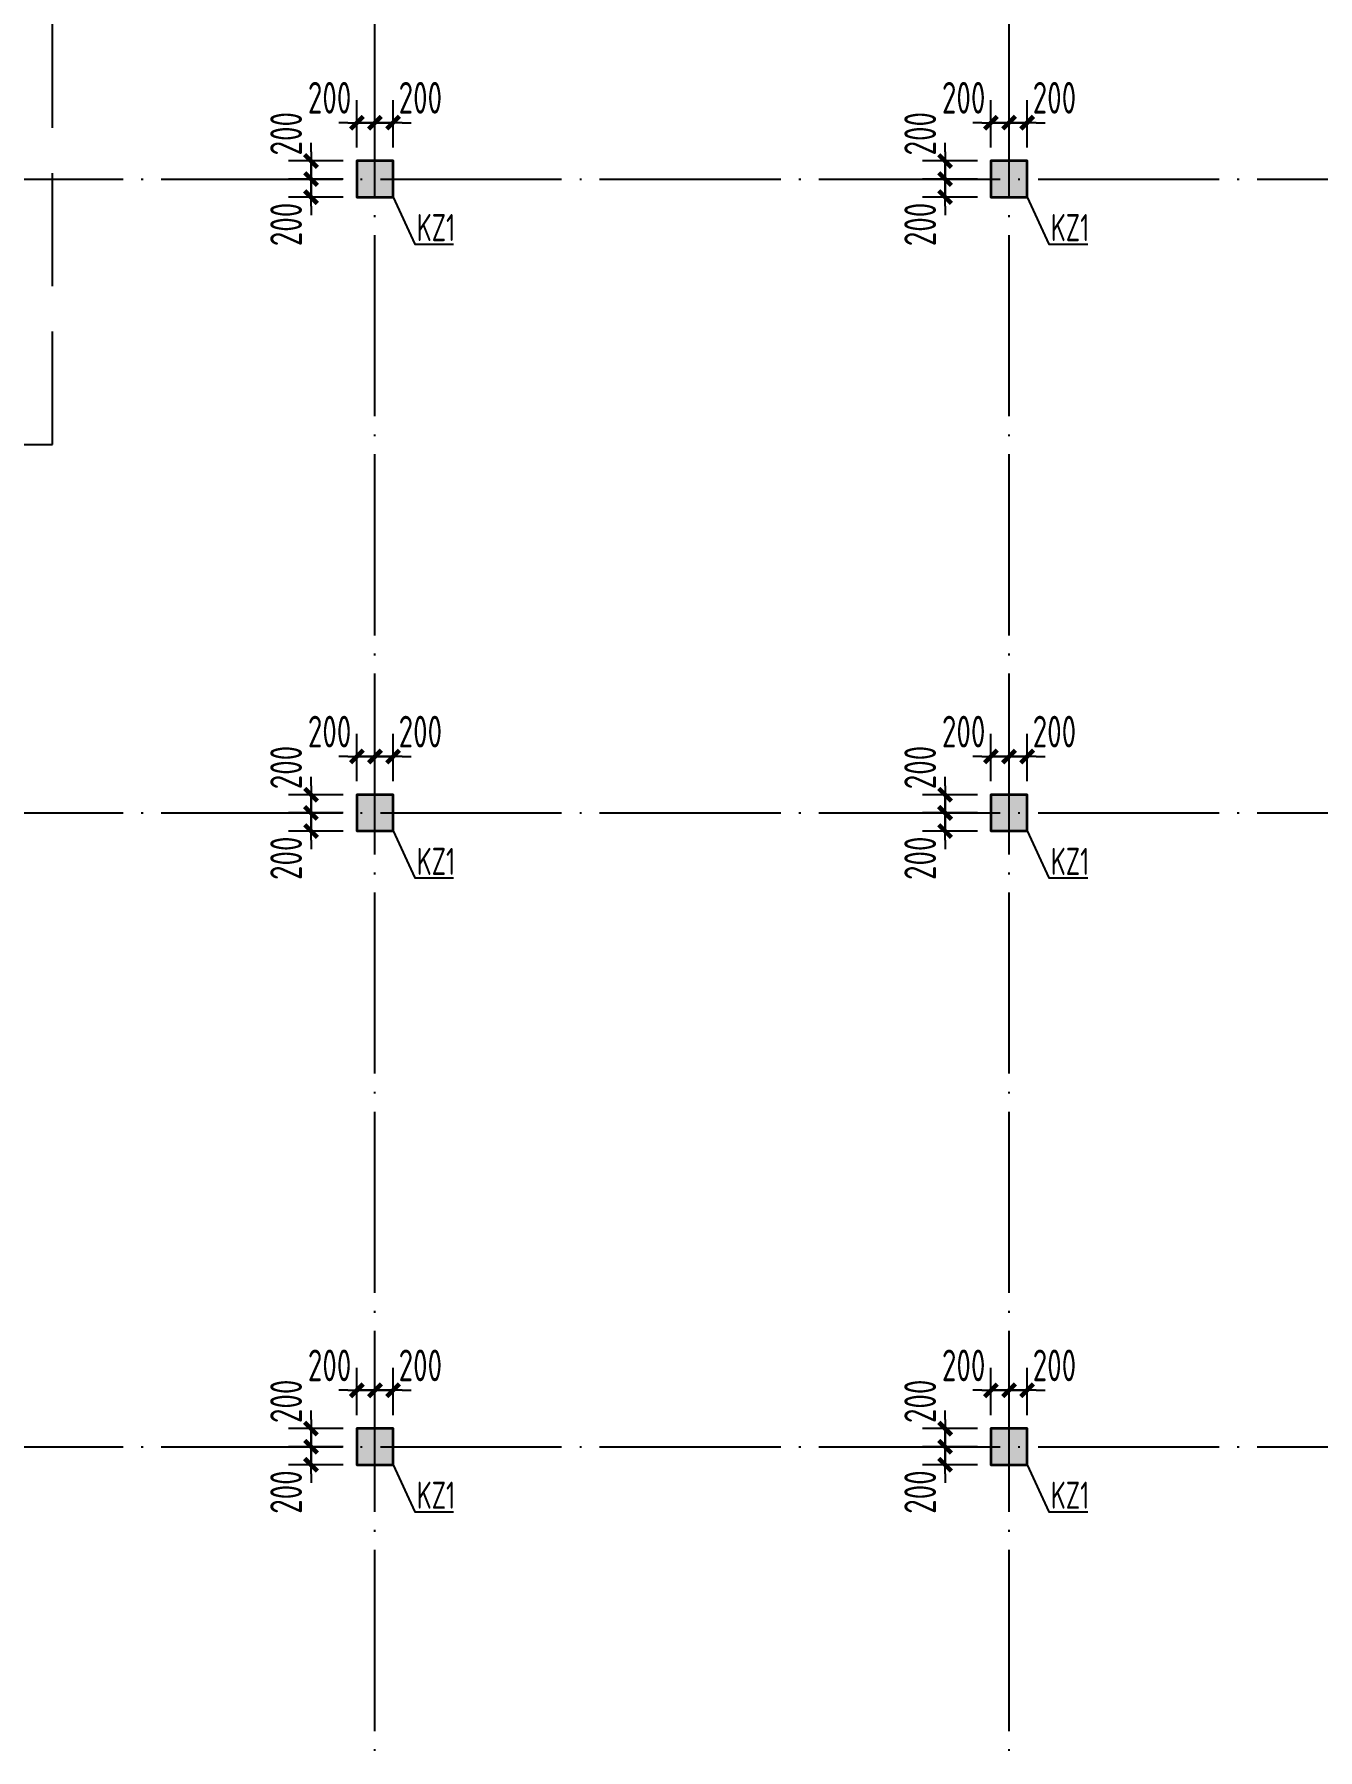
# Model space of a CAD drawing. Extents: x 8243024 to 8945023, y 669070 to 951310.
# Drawn here: x 8475501 to 8489669, y 769180 to 788125 of the extents above; entities that cross this region are included whole.
import ezdxf

# ---------------------------------------------------------------- set-up
doc = ezdxf.new("R2010")
doc.units = 0
doc.header["$LTSCALE"] = 1000
doc.linetypes.add('DASH', pattern=[0.35, 0.25, -0.1])
doc.linetypes.add('DOTE', pattern=[2.42, 2, -0.2, 0.02, -0.2])
doc.layers.get('0').update_dxf_attribs({"linetype": 'CONTINUOUS'})
doc.layers.get('Defpoints').update_dxf_attribs({"linetype": 'CONTINUOUS'})
for name, color, linetype in [('DIM', 3, 'CONTINUOUS'), ('DOTE', 1, 'DOTE'), ('PUB_TEXT', 7, 'CONTINUOUS'), ('柱涂实', 54, 'CONTINUOUS')]:
    doc.layers.add(name, color=color, linetype=linetype)
doc.layers.add('柱', color=2, linetype='CONTINUOUS', lineweight=35)
doc.styles.add('HZTXT', font='tssdeng.shx', dxfattribs={"width": 0.75, "bigfont": 'HZTXT.shx'})
doc.styles.add('TSSD_Dimension', font='Tssdeng.shx', dxfattribs={"width": 0.7, "bigfont": 'tssdchn.shx'})
doc.dimstyles.new('TSSD_100_100$0', dxfattribs={"dimtxt": 350, "dimasz": 100, "dimexe": 250, "dimexo": 150, "dimgap": 100, "dimtad": 1, "dimdec": 0, "dimzin": 0, "dimdsep": 46, "dimtxsty": 'TSSD_Dimension', "dimblk": '_TSDBK', "dimblk1": '_TSDBK', "dimblk2": '_TSDBK', "dimsah": 1, "dimcen": 0, "dimclrt": 7, "dimadec": 0, "dimazin": 0, "dimtfac": 1, "dimtdec": 0, "dimtix": 1, "dimtmove": 2, "dimatfit": 3, "dimldrblk": '_TSDBK', "dimfxl": 0, "dimtolj": 1, "dimtzin": 0, "dimarcsym": 0})

# ---------------------------------------------------------------- blocks, each defined once
blk = doc.blocks.new('_TSDBK')
blk.add_line((-1, 0), (1.5, 0))
at = {"const_width": 0.5}
blk.add_lwpolyline([(-0.7, -0.7), (0.7, 0.7)], dxfattribs=at)
blk = doc.blocks.new('*D2346')
at = {"layer": 'Defpoints', "color": 0}
for p in [(8479062, 779726), (8478556, 779526), (8479062, 779526)]:
    blk.add_point(p, dxfattribs=at)
at = {"layer": 'DIM', "color": 0, "lineweight": -2}
for p, q in [((8478556, 779826), (8478556, 779926)), ((8478912, 779726), (8478306, 779726)), ((8478556, 779726), (8478556, 779526)), ((8478912, 779526), (8478306, 779526)), ((8478556, 779426), (8478556, 779326))]:
    blk.add_line(p, q, dxfattribs=at)
at = {"layer": 'DIM', "color": 0, "lineweight": -2, "xscale": 100, "yscale": 100, "zscale": 100}
for p, rotation in [((8478556, 779726), 270), ((8478556, 779526), 90)]:
    blk.add_blockref('_TSDBK', p, dxfattribs=dict(at, rotation=rotation))
at = {"layer": 'DIM', "color": 7, "insert": (8478281, 780027), "char_height": 350, "attachment_point": 5, "rotation": 90, "style": 'TSSD_Dimension'}
blk.add_mtext('\\A1;200', dxfattribs=at)
blk = doc.blocks.new('*D2347')
at = {"layer": 'Defpoints', "color": 0}
for p in [(8479062, 779526), (8478556, 779326), (8479062, 779326)]:
    blk.add_point(p, dxfattribs=at)
at = {"layer": 'DIM', "color": 0, "lineweight": -2}
for p, q in [((8478556, 779626), (8478556, 779726)), ((8478912, 779526), (8478306, 779526)), ((8478556, 779526), (8478556, 779326)), ((8478912, 779326), (8478306, 779326)), ((8478556, 779226), (8478556, 779126))]:
    blk.add_line(p, q, dxfattribs=at)
at = {"layer": 'DIM', "color": 0, "lineweight": -2, "xscale": 100, "yscale": 100, "zscale": 100}
for p, rotation in [((8478556, 779526), 270), ((8478556, 779326), 90)]:
    blk.add_blockref('_TSDBK', p, dxfattribs=dict(at, rotation=rotation))
at = {"layer": 'DIM', "color": 7, "insert": (8478281, 779025), "char_height": 350, "attachment_point": 5, "rotation": 90, "style": 'TSSD_Dimension'}
blk.add_mtext('\\A1;200', dxfattribs=at)
blk = doc.blocks.new('*D2348')
at = {"layer": 'Defpoints', "color": 0}
for p in [(8479462, 780149), (8479262, 779726), (8479462, 779726)]:
    blk.add_point(p, dxfattribs=at)
at = {"layer": 'DIM', "color": 0, "lineweight": -2}
for p, q in [((8479262, 779876), (8479262, 780399)), ((8479462, 779876), (8479462, 780399)), ((8479162, 780149), (8479062, 780149)), ((8479262, 780149), (8479462, 780149)), ((8479562, 780149), (8479662, 780149))]:
    blk.add_line(p, q, dxfattribs=at)
at = {"layer": 'DIM', "color": 0, "lineweight": -2, "xscale": 100, "yscale": 100, "zscale": 100}
blk.add_blockref('_TSDBK', (8479262, 780149), dxfattribs=at)
at = {"layer": 'DIM', "color": 0, "lineweight": -2, "xscale": 100, "yscale": 100, "zscale": 100, "rotation": 180}
blk.add_blockref('_TSDBK', (8479462, 780149), dxfattribs=at)
at = {"layer": 'DIM', "color": 7, "insert": (8479763, 780424), "char_height": 350, "attachment_point": 5, "style": 'TSSD_Dimension'}
blk.add_mtext('\\A1;200', dxfattribs=at)
blk = doc.blocks.new('*D2349')
at = {"layer": 'Defpoints', "color": 0}
for p in [(8479262, 780149), (8479062, 779726), (8479262, 779726)]:
    blk.add_point(p, dxfattribs=at)
at = {"layer": 'DIM', "color": 0, "lineweight": -2}
for p, q in [((8479062, 779876), (8479062, 780399)), ((8479262, 779876), (8479262, 780399)), ((8478962, 780149), (8478862, 780149)), ((8479062, 780149), (8479262, 780149)), ((8479362, 780149), (8479462, 780149))]:
    blk.add_line(p, q, dxfattribs=at)
at = {"layer": 'DIM', "color": 0, "lineweight": -2, "xscale": 100, "yscale": 100, "zscale": 100}
blk.add_blockref('_TSDBK', (8479062, 780149), dxfattribs=at)
at = {"layer": 'DIM', "color": 0, "lineweight": -2, "xscale": 100, "yscale": 100, "zscale": 100, "rotation": 180}
blk.add_blockref('_TSDBK', (8479262, 780149), dxfattribs=at)
at = {"layer": 'DIM', "color": 7, "insert": (8478761, 780424), "char_height": 350, "attachment_point": 5, "style": 'TSSD_Dimension'}
blk.add_mtext('\\A1;200', dxfattribs=at)
blk = doc.blocks.new('*D2350')
at = {"layer": 'Defpoints', "color": 0}
for p in [(8479062, 772726), (8478556, 772526), (8479062, 772526)]:
    blk.add_point(p, dxfattribs=at)
at = {"layer": 'DIM', "color": 0, "lineweight": -2}
for p, q in [((8478556, 772826), (8478556, 772926)), ((8478912, 772726), (8478306, 772726)), ((8478556, 772726), (8478556, 772526)), ((8478912, 772526), (8478306, 772526)), ((8478556, 772426), (8478556, 772326))]:
    blk.add_line(p, q, dxfattribs=at)
at = {"layer": 'DIM', "color": 0, "lineweight": -2, "xscale": 100, "yscale": 100, "zscale": 100}
for p, rotation in [((8478556, 772726), 270), ((8478556, 772526), 90)]:
    blk.add_blockref('_TSDBK', p, dxfattribs=dict(at, rotation=rotation))
at = {"layer": 'DIM', "color": 7, "insert": (8478281, 773027), "char_height": 350, "attachment_point": 5, "rotation": 90, "style": 'TSSD_Dimension'}
blk.add_mtext('\\A1;200', dxfattribs=at)
blk = doc.blocks.new('*D2351')
at = {"layer": 'Defpoints', "color": 0}
for p in [(8479062, 772526), (8478556, 772326), (8479062, 772326)]:
    blk.add_point(p, dxfattribs=at)
at = {"layer": 'DIM', "color": 0, "lineweight": -2}
for p, q in [((8478556, 772626), (8478556, 772726)), ((8478912, 772526), (8478306, 772526)), ((8478556, 772526), (8478556, 772326)), ((8478912, 772326), (8478306, 772326)), ((8478556, 772226), (8478556, 772126))]:
    blk.add_line(p, q, dxfattribs=at)
at = {"layer": 'DIM', "color": 0, "lineweight": -2, "xscale": 100, "yscale": 100, "zscale": 100}
for p, rotation in [((8478556, 772526), 270), ((8478556, 772326), 90)]:
    blk.add_blockref('_TSDBK', p, dxfattribs=dict(at, rotation=rotation))
at = {"layer": 'DIM', "color": 7, "insert": (8478281, 772025), "char_height": 350, "attachment_point": 5, "rotation": 90, "style": 'TSSD_Dimension'}
blk.add_mtext('\\A1;200', dxfattribs=at)
blk = doc.blocks.new('*D2352')
at = {"layer": 'Defpoints', "color": 0}
for p in [(8479462, 773149), (8479262, 772726), (8479462, 772726)]:
    blk.add_point(p, dxfattribs=at)
at = {"layer": 'DIM', "color": 0, "lineweight": -2}
for p, q in [((8479262, 772876), (8479262, 773399)), ((8479462, 772876), (8479462, 773399)), ((8479162, 773149), (8479062, 773149)), ((8479262, 773149), (8479462, 773149)), ((8479562, 773149), (8479662, 773149))]:
    blk.add_line(p, q, dxfattribs=at)
at = {"layer": 'DIM', "color": 0, "lineweight": -2, "xscale": 100, "yscale": 100, "zscale": 100}
blk.add_blockref('_TSDBK', (8479262, 773149), dxfattribs=at)
at = {"layer": 'DIM', "color": 0, "lineweight": -2, "xscale": 100, "yscale": 100, "zscale": 100, "rotation": 180}
blk.add_blockref('_TSDBK', (8479462, 773149), dxfattribs=at)
at = {"layer": 'DIM', "color": 7, "insert": (8479763, 773424), "char_height": 350, "attachment_point": 5, "style": 'TSSD_Dimension'}
blk.add_mtext('\\A1;200', dxfattribs=at)
blk = doc.blocks.new('*D2353')
at = {"layer": 'Defpoints', "color": 0}
for p in [(8479262, 773149), (8479062, 772726), (8479262, 772726)]:
    blk.add_point(p, dxfattribs=at)
at = {"layer": 'DIM', "color": 0, "lineweight": -2}
for p, q in [((8479062, 772876), (8479062, 773399)), ((8479262, 772876), (8479262, 773399)), ((8478962, 773149), (8478862, 773149)), ((8479062, 773149), (8479262, 773149)), ((8479362, 773149), (8479462, 773149))]:
    blk.add_line(p, q, dxfattribs=at)
at = {"layer": 'DIM', "color": 0, "lineweight": -2, "xscale": 100, "yscale": 100, "zscale": 100}
blk.add_blockref('_TSDBK', (8479062, 773149), dxfattribs=at)
at = {"layer": 'DIM', "color": 0, "lineweight": -2, "xscale": 100, "yscale": 100, "zscale": 100, "rotation": 180}
blk.add_blockref('_TSDBK', (8479262, 773149), dxfattribs=at)
at = {"layer": 'DIM', "color": 7, "insert": (8478761, 773424), "char_height": 350, "attachment_point": 5, "style": 'TSSD_Dimension'}
blk.add_mtext('\\A1;200', dxfattribs=at)
blk = doc.blocks.new('*D2354')
at = {"layer": 'Defpoints', "color": 0}
for p in [(8479062, 786726), (8478556, 786526), (8479062, 786526)]:
    blk.add_point(p, dxfattribs=at)
at = {"layer": 'DIM', "color": 0, "lineweight": -2}
for p, q in [((8478556, 786826), (8478556, 786926)), ((8478912, 786726), (8478306, 786726)), ((8478556, 786726), (8478556, 786526)), ((8478912, 786526), (8478306, 786526)), ((8478556, 786426), (8478556, 786326))]:
    blk.add_line(p, q, dxfattribs=at)
at = {"layer": 'DIM', "color": 0, "lineweight": -2, "xscale": 100, "yscale": 100, "zscale": 100}
for p, rotation in [((8478556, 786726), 270), ((8478556, 786526), 90)]:
    blk.add_blockref('_TSDBK', p, dxfattribs=dict(at, rotation=rotation))
at = {"layer": 'DIM', "color": 7, "insert": (8478281, 787027), "char_height": 350, "attachment_point": 5, "rotation": 90, "style": 'TSSD_Dimension'}
blk.add_mtext('\\A1;200', dxfattribs=at)
blk = doc.blocks.new('*D2355')
at = {"layer": 'Defpoints', "color": 0}
for p in [(8479062, 786526), (8478556, 786326), (8479062, 786326)]:
    blk.add_point(p, dxfattribs=at)
at = {"layer": 'DIM', "color": 0, "lineweight": -2}
for p, q in [((8478556, 786626), (8478556, 786726)), ((8478912, 786526), (8478306, 786526)), ((8478556, 786526), (8478556, 786326)), ((8478912, 786326), (8478306, 786326)), ((8478556, 786226), (8478556, 786126))]:
    blk.add_line(p, q, dxfattribs=at)
at = {"layer": 'DIM', "color": 0, "lineweight": -2, "xscale": 100, "yscale": 100, "zscale": 100}
for p, rotation in [((8478556, 786526), 270), ((8478556, 786326), 90)]:
    blk.add_blockref('_TSDBK', p, dxfattribs=dict(at, rotation=rotation))
at = {"layer": 'DIM', "color": 7, "insert": (8478281, 786025), "char_height": 350, "attachment_point": 5, "rotation": 90, "style": 'TSSD_Dimension'}
blk.add_mtext('\\A1;200', dxfattribs=at)
blk = doc.blocks.new('*D2356')
at = {"layer": 'Defpoints', "color": 0}
for p in [(8479462, 787149), (8479262, 786726), (8479462, 786726)]:
    blk.add_point(p, dxfattribs=at)
at = {"layer": 'DIM', "color": 0, "lineweight": -2}
for p, q in [((8479262, 786876), (8479262, 787399)), ((8479462, 786876), (8479462, 787399)), ((8479162, 787149), (8479062, 787149)), ((8479262, 787149), (8479462, 787149)), ((8479562, 787149), (8479662, 787149))]:
    blk.add_line(p, q, dxfattribs=at)
at = {"layer": 'DIM', "color": 0, "lineweight": -2, "xscale": 100, "yscale": 100, "zscale": 100}
blk.add_blockref('_TSDBK', (8479262, 787149), dxfattribs=at)
at = {"layer": 'DIM', "color": 0, "lineweight": -2, "xscale": 100, "yscale": 100, "zscale": 100, "rotation": 180}
blk.add_blockref('_TSDBK', (8479462, 787149), dxfattribs=at)
at = {"layer": 'DIM', "color": 7, "insert": (8479763, 787424), "char_height": 350, "attachment_point": 5, "style": 'TSSD_Dimension'}
blk.add_mtext('\\A1;200', dxfattribs=at)
blk = doc.blocks.new('*D2357')
at = {"layer": 'Defpoints', "color": 0}
for p in [(8479262, 787149), (8479062, 786726), (8479262, 786726)]:
    blk.add_point(p, dxfattribs=at)
at = {"layer": 'DIM', "color": 0, "lineweight": -2}
for p, q in [((8479062, 786876), (8479062, 787399)), ((8479262, 786876), (8479262, 787399)), ((8478962, 787149), (8478862, 787149)), ((8479062, 787149), (8479262, 787149)), ((8479362, 787149), (8479462, 787149))]:
    blk.add_line(p, q, dxfattribs=at)
at = {"layer": 'DIM', "color": 0, "lineweight": -2, "xscale": 100, "yscale": 100, "zscale": 100}
blk.add_blockref('_TSDBK', (8479062, 787149), dxfattribs=at)
at = {"layer": 'DIM', "color": 0, "lineweight": -2, "xscale": 100, "yscale": 100, "zscale": 100, "rotation": 180}
blk.add_blockref('_TSDBK', (8479262, 787149), dxfattribs=at)
at = {"layer": 'DIM', "color": 7, "insert": (8478761, 787424), "char_height": 350, "attachment_point": 5, "style": 'TSSD_Dimension'}
blk.add_mtext('\\A1;200', dxfattribs=at)
blk = doc.blocks.new('*D2366')
at = {"layer": 'Defpoints', "color": 0}
for p in [(8486062, 779726), (8485556, 779526), (8486062, 779526)]:
    blk.add_point(p, dxfattribs=at)
at = {"layer": 'DIM', "color": 0, "lineweight": -2}
for p, q in [((8485556, 779826), (8485556, 779926)), ((8485912, 779726), (8485306, 779726)), ((8485556, 779726), (8485556, 779526)), ((8485912, 779526), (8485306, 779526)), ((8485556, 779426), (8485556, 779326))]:
    blk.add_line(p, q, dxfattribs=at)
at = {"layer": 'DIM', "color": 0, "lineweight": -2, "xscale": 100, "yscale": 100, "zscale": 100}
for p, rotation in [((8485556, 779726), 270), ((8485556, 779526), 90)]:
    blk.add_blockref('_TSDBK', p, dxfattribs=dict(at, rotation=rotation))
at = {"layer": 'DIM', "color": 7, "insert": (8485281, 780027), "char_height": 350, "attachment_point": 5, "rotation": 90, "style": 'TSSD_Dimension'}
blk.add_mtext('\\A1;200', dxfattribs=at)
blk = doc.blocks.new('*D2367')
at = {"layer": 'Defpoints', "color": 0}
for p in [(8486062, 779526), (8485556, 779326), (8486062, 779326)]:
    blk.add_point(p, dxfattribs=at)
at = {"layer": 'DIM', "color": 0, "lineweight": -2}
for p, q in [((8485556, 779626), (8485556, 779726)), ((8485912, 779526), (8485306, 779526)), ((8485556, 779526), (8485556, 779326)), ((8485912, 779326), (8485306, 779326)), ((8485556, 779226), (8485556, 779126))]:
    blk.add_line(p, q, dxfattribs=at)
at = {"layer": 'DIM', "color": 0, "lineweight": -2, "xscale": 100, "yscale": 100, "zscale": 100}
for p, rotation in [((8485556, 779526), 270), ((8485556, 779326), 90)]:
    blk.add_blockref('_TSDBK', p, dxfattribs=dict(at, rotation=rotation))
at = {"layer": 'DIM', "color": 7, "insert": (8485281, 779025), "char_height": 350, "attachment_point": 5, "rotation": 90, "style": 'TSSD_Dimension'}
blk.add_mtext('\\A1;200', dxfattribs=at)
blk = doc.blocks.new('*D2368')
at = {"layer": 'Defpoints', "color": 0}
for p in [(8486462, 780149), (8486262, 779726), (8486462, 779726)]:
    blk.add_point(p, dxfattribs=at)
at = {"layer": 'DIM', "color": 0, "lineweight": -2}
for p, q in [((8486262, 779876), (8486262, 780399)), ((8486462, 779876), (8486462, 780399)), ((8486162, 780149), (8486062, 780149)), ((8486262, 780149), (8486462, 780149)), ((8486562, 780149), (8486662, 780149))]:
    blk.add_line(p, q, dxfattribs=at)
at = {"layer": 'DIM', "color": 0, "lineweight": -2, "xscale": 100, "yscale": 100, "zscale": 100}
blk.add_blockref('_TSDBK', (8486262, 780149), dxfattribs=at)
at = {"layer": 'DIM', "color": 0, "lineweight": -2, "xscale": 100, "yscale": 100, "zscale": 100, "rotation": 180}
blk.add_blockref('_TSDBK', (8486462, 780149), dxfattribs=at)
at = {"layer": 'DIM', "color": 7, "insert": (8486763, 780424), "char_height": 350, "attachment_point": 5, "style": 'TSSD_Dimension'}
blk.add_mtext('\\A1;200', dxfattribs=at)
blk = doc.blocks.new('*D2369')
at = {"layer": 'Defpoints', "color": 0}
for p in [(8486262, 780149), (8486062, 779726), (8486262, 779726)]:
    blk.add_point(p, dxfattribs=at)
at = {"layer": 'DIM', "color": 0, "lineweight": -2}
for p, q in [((8486062, 779876), (8486062, 780399)), ((8486262, 779876), (8486262, 780399)), ((8485962, 780149), (8485862, 780149)), ((8486062, 780149), (8486262, 780149)), ((8486362, 780149), (8486462, 780149))]:
    blk.add_line(p, q, dxfattribs=at)
at = {"layer": 'DIM', "color": 0, "lineweight": -2, "xscale": 100, "yscale": 100, "zscale": 100}
blk.add_blockref('_TSDBK', (8486062, 780149), dxfattribs=at)
at = {"layer": 'DIM', "color": 0, "lineweight": -2, "xscale": 100, "yscale": 100, "zscale": 100, "rotation": 180}
blk.add_blockref('_TSDBK', (8486262, 780149), dxfattribs=at)
at = {"layer": 'DIM', "color": 7, "insert": (8485761, 780424), "char_height": 350, "attachment_point": 5, "style": 'TSSD_Dimension'}
blk.add_mtext('\\A1;200', dxfattribs=at)
blk = doc.blocks.new('*D2370')
at = {"layer": 'Defpoints', "color": 0}
for p in [(8486062, 772726), (8485556, 772526), (8486062, 772526)]:
    blk.add_point(p, dxfattribs=at)
at = {"layer": 'DIM', "color": 0, "lineweight": -2}
for p, q in [((8485556, 772826), (8485556, 772926)), ((8485912, 772726), (8485306, 772726)), ((8485556, 772726), (8485556, 772526)), ((8485912, 772526), (8485306, 772526)), ((8485556, 772426), (8485556, 772326))]:
    blk.add_line(p, q, dxfattribs=at)
at = {"layer": 'DIM', "color": 0, "lineweight": -2, "xscale": 100, "yscale": 100, "zscale": 100}
for p, rotation in [((8485556, 772726), 270), ((8485556, 772526), 90)]:
    blk.add_blockref('_TSDBK', p, dxfattribs=dict(at, rotation=rotation))
at = {"layer": 'DIM', "color": 7, "insert": (8485281, 773027), "char_height": 350, "attachment_point": 5, "rotation": 90, "style": 'TSSD_Dimension'}
blk.add_mtext('\\A1;200', dxfattribs=at)
blk = doc.blocks.new('*D2371')
at = {"layer": 'Defpoints', "color": 0}
for p in [(8486062, 772526), (8485556, 772326), (8486062, 772326)]:
    blk.add_point(p, dxfattribs=at)
at = {"layer": 'DIM', "color": 0, "lineweight": -2}
for p, q in [((8485556, 772626), (8485556, 772726)), ((8485912, 772526), (8485306, 772526)), ((8485556, 772526), (8485556, 772326)), ((8485912, 772326), (8485306, 772326)), ((8485556, 772226), (8485556, 772126))]:
    blk.add_line(p, q, dxfattribs=at)
at = {"layer": 'DIM', "color": 0, "lineweight": -2, "xscale": 100, "yscale": 100, "zscale": 100}
for p, rotation in [((8485556, 772526), 270), ((8485556, 772326), 90)]:
    blk.add_blockref('_TSDBK', p, dxfattribs=dict(at, rotation=rotation))
at = {"layer": 'DIM', "color": 7, "insert": (8485281, 772025), "char_height": 350, "attachment_point": 5, "rotation": 90, "style": 'TSSD_Dimension'}
blk.add_mtext('\\A1;200', dxfattribs=at)
blk = doc.blocks.new('*D2372')
at = {"layer": 'Defpoints', "color": 0}
for p in [(8486462, 773149), (8486262, 772726), (8486462, 772726)]:
    blk.add_point(p, dxfattribs=at)
at = {"layer": 'DIM', "color": 0, "lineweight": -2}
for p, q in [((8486262, 772876), (8486262, 773399)), ((8486462, 772876), (8486462, 773399)), ((8486162, 773149), (8486062, 773149)), ((8486262, 773149), (8486462, 773149)), ((8486562, 773149), (8486662, 773149))]:
    blk.add_line(p, q, dxfattribs=at)
at = {"layer": 'DIM', "color": 0, "lineweight": -2, "xscale": 100, "yscale": 100, "zscale": 100}
blk.add_blockref('_TSDBK', (8486262, 773149), dxfattribs=at)
at = {"layer": 'DIM', "color": 0, "lineweight": -2, "xscale": 100, "yscale": 100, "zscale": 100, "rotation": 180}
blk.add_blockref('_TSDBK', (8486462, 773149), dxfattribs=at)
at = {"layer": 'DIM', "color": 7, "insert": (8486763, 773424), "char_height": 350, "attachment_point": 5, "style": 'TSSD_Dimension'}
blk.add_mtext('\\A1;200', dxfattribs=at)
blk = doc.blocks.new('*D2373')
at = {"layer": 'Defpoints', "color": 0}
for p in [(8486262, 773149), (8486062, 772726), (8486262, 772726)]:
    blk.add_point(p, dxfattribs=at)
at = {"layer": 'DIM', "color": 0, "lineweight": -2}
for p, q in [((8486062, 772876), (8486062, 773399)), ((8486262, 772876), (8486262, 773399)), ((8485962, 773149), (8485862, 773149)), ((8486062, 773149), (8486262, 773149)), ((8486362, 773149), (8486462, 773149))]:
    blk.add_line(p, q, dxfattribs=at)
at = {"layer": 'DIM', "color": 0, "lineweight": -2, "xscale": 100, "yscale": 100, "zscale": 100}
blk.add_blockref('_TSDBK', (8486062, 773149), dxfattribs=at)
at = {"layer": 'DIM', "color": 0, "lineweight": -2, "xscale": 100, "yscale": 100, "zscale": 100, "rotation": 180}
blk.add_blockref('_TSDBK', (8486262, 773149), dxfattribs=at)
at = {"layer": 'DIM', "color": 7, "insert": (8485761, 773424), "char_height": 350, "attachment_point": 5, "style": 'TSSD_Dimension'}
blk.add_mtext('\\A1;200', dxfattribs=at)
blk = doc.blocks.new('*D2386')
at = {"layer": 'Defpoints', "color": 0}
for p in [(8486062, 786726), (8485556, 786526), (8486062, 786526)]:
    blk.add_point(p, dxfattribs=at)
at = {"layer": 'DIM', "color": 0, "lineweight": -2}
for p, q in [((8485556, 786826), (8485556, 786926)), ((8485912, 786726), (8485306, 786726)), ((8485556, 786726), (8485556, 786526)), ((8485912, 786526), (8485306, 786526)), ((8485556, 786426), (8485556, 786326))]:
    blk.add_line(p, q, dxfattribs=at)
at = {"layer": 'DIM', "color": 0, "lineweight": -2, "xscale": 100, "yscale": 100, "zscale": 100}
for p, rotation in [((8485556, 786726), 270), ((8485556, 786526), 90)]:
    blk.add_blockref('_TSDBK', p, dxfattribs=dict(at, rotation=rotation))
at = {"layer": 'DIM', "color": 7, "insert": (8485281, 787027), "char_height": 350, "attachment_point": 5, "rotation": 90, "style": 'TSSD_Dimension'}
blk.add_mtext('\\A1;200', dxfattribs=at)
blk = doc.blocks.new('*D2387')
at = {"layer": 'Defpoints', "color": 0}
for p in [(8486062, 786526), (8485556, 786326), (8486062, 786326)]:
    blk.add_point(p, dxfattribs=at)
at = {"layer": 'DIM', "color": 0, "lineweight": -2}
for p, q in [((8485556, 786626), (8485556, 786726)), ((8485912, 786526), (8485306, 786526)), ((8485556, 786526), (8485556, 786326)), ((8485912, 786326), (8485306, 786326)), ((8485556, 786226), (8485556, 786126))]:
    blk.add_line(p, q, dxfattribs=at)
at = {"layer": 'DIM', "color": 0, "lineweight": -2, "xscale": 100, "yscale": 100, "zscale": 100}
for p, rotation in [((8485556, 786526), 270), ((8485556, 786326), 90)]:
    blk.add_blockref('_TSDBK', p, dxfattribs=dict(at, rotation=rotation))
at = {"layer": 'DIM', "color": 7, "insert": (8485281, 786025), "char_height": 350, "attachment_point": 5, "rotation": 90, "style": 'TSSD_Dimension'}
blk.add_mtext('\\A1;200', dxfattribs=at)
blk = doc.blocks.new('*D2388')
at = {"layer": 'Defpoints', "color": 0}
for p in [(8486462, 787149), (8486262, 786726), (8486462, 786726)]:
    blk.add_point(p, dxfattribs=at)
at = {"layer": 'DIM', "color": 0, "lineweight": -2}
for p, q in [((8486262, 786876), (8486262, 787399)), ((8486462, 786876), (8486462, 787399)), ((8486162, 787149), (8486062, 787149)), ((8486262, 787149), (8486462, 787149)), ((8486562, 787149), (8486662, 787149))]:
    blk.add_line(p, q, dxfattribs=at)
at = {"layer": 'DIM', "color": 0, "lineweight": -2, "xscale": 100, "yscale": 100, "zscale": 100}
blk.add_blockref('_TSDBK', (8486262, 787149), dxfattribs=at)
at = {"layer": 'DIM', "color": 0, "lineweight": -2, "xscale": 100, "yscale": 100, "zscale": 100, "rotation": 180}
blk.add_blockref('_TSDBK', (8486462, 787149), dxfattribs=at)
at = {"layer": 'DIM', "color": 7, "insert": (8486763, 787424), "char_height": 350, "attachment_point": 5, "style": 'TSSD_Dimension'}
blk.add_mtext('\\A1;200', dxfattribs=at)
blk = doc.blocks.new('*D2389')
at = {"layer": 'Defpoints', "color": 0}
for p in [(8486262, 787149), (8486062, 786726), (8486262, 786726)]:
    blk.add_point(p, dxfattribs=at)
at = {"layer": 'DIM', "color": 0, "lineweight": -2}
for p, q in [((8486062, 786876), (8486062, 787399)), ((8486262, 786876), (8486262, 787399)), ((8485962, 787149), (8485862, 787149)), ((8486062, 787149), (8486262, 787149)), ((8486362, 787149), (8486462, 787149))]:
    blk.add_line(p, q, dxfattribs=at)
at = {"layer": 'DIM', "color": 0, "lineweight": -2, "xscale": 100, "yscale": 100, "zscale": 100}
blk.add_blockref('_TSDBK', (8486062, 787149), dxfattribs=at)
at = {"layer": 'DIM', "color": 0, "lineweight": -2, "xscale": 100, "yscale": 100, "zscale": 100, "rotation": 180}
blk.add_blockref('_TSDBK', (8486262, 787149), dxfattribs=at)
at = {"layer": 'DIM', "color": 7, "insert": (8485761, 787424), "char_height": 350, "attachment_point": 5, "style": 'TSSD_Dimension'}
blk.add_mtext('\\A1;200', dxfattribs=at)

msp = doc.modelspace()

# ---------------------------------------------------------------- hatches: boundary and pattern name
at = {"layer": '柱涂实'}
for points in [[(8479462.3, 786326.2), (8479462.3, 786726.2), (8479062.3, 786726.2), (8479062.3, 786326.2)], [(8486462.3, 786326.2), (8486462.3, 786726.2), (8486062.3, 786726.2), (8486062.3, 786326.2)], [(8479462.3, 779326.2), (8479462.3, 779726.2), (8479062.3, 779726.2), (8479062.3, 779326.2)], [(8486462.3, 779326.2), (8486462.3, 779726.2), (8486062.3, 779726.2), (8486062.3, 779326.2)], [(8479462.3, 772326.2), (8479462.3, 772726.2), (8479062.3, 772726.2), (8479062.3, 772326.2)], [(8486462.3, 772326.2), (8486462.3, 772726.2), (8486062.3, 772726.2), (8486062.3, 772326.2)]]:
    msp.add_hatch(color=256, dxfattribs=at).paths.add_polyline_path(points)

# ---------------------------------------------------------------- linework, layer by layer
at = {"linetype": 'DASH', "ltscale": 5}
msp.add_lwpolyline([(8533566.8, 794896.1), (8533566.8, 790738.7), (8546222.5, 790738.7), (8546222.5, 794896.1), (8565776.1, 794896.1), (8565776.1, 750400.4), (8462257.9, 750400.4), (8462257.9, 783593), (8475702.9, 783593), (8475702.9, 794896.1), (8533566.8, 794896.1)], dxfattribs=at)
at = {"layer": 'DOTE'}
for p, q in [((8479262.3, 750026.2), (8479262.3, 795026.2)), ((8486262.3, 750026.2), (8486262.3, 795026.2)), ((8435762.3, 786526.2), (8566062.3, 786526.2)), ((8435762.3, 779526.2), (8566062.3, 779526.2)), ((8435762.3, 772526.2), (8566062.3, 772526.2))]:
    msp.add_line(p, q, dxfattribs=at)
at = {"layer": 'PUB_TEXT', "color": 7}
for points in [[(8479462.3, 786326.2), (8479701.7, 785808.4), (8480130.4, 785808.4)], [(8486462.3, 786326.2), (8486701.7, 785808.4), (8487130.4, 785808.4)], [(8479462.3, 779326.2), (8479701.7, 778808.4), (8480130.4, 778808.4)], [(8486462.3, 779326.2), (8486701.7, 778808.4), (8487130.4, 778808.4)], [(8479462.3, 772326.2), (8479701.7, 771808.4), (8480130.4, 771808.4)], [(8486462.3, 772326.2), (8486701.7, 771808.4), (8487130.4, 771808.4)]]:
    msp.add_lwpolyline(points, dxfattribs=at)
at = {"layer": '柱'}
for points in [[(8479462.3, 786326.2), (8479462.3, 786726.2), (8479062.3, 786726.2), (8479062.3, 786326.2)], [(8486462.3, 786326.2), (8486462.3, 786726.2), (8486062.3, 786726.2), (8486062.3, 786326.2)], [(8479462.3, 779326.2), (8479462.3, 779726.2), (8479062.3, 779726.2), (8479062.3, 779326.2)], [(8486462.3, 779326.2), (8486462.3, 779726.2), (8486062.3, 779726.2), (8486062.3, 779326.2)], [(8479462.3, 772326.2), (8479462.3, 772726.2), (8479062.3, 772726.2), (8479062.3, 772326.2)], [(8486462.3, 772326.2), (8486462.3, 772726.2), (8486062.3, 772726.2), (8486062.3, 772326.2)]]:
    msp.add_lwpolyline(points, close=True, dxfattribs=at)
at = {"layer": '柱涂实', "linetype": 'Continuous'}
for points in [[(8479462.3, 786326.2), (8479462.3, 786726.2), (8479062.3, 786726.2), (8479062.3, 786326.2)], [(8486462.3, 786326.2), (8486462.3, 786726.2), (8486062.3, 786726.2), (8486062.3, 786326.2)], [(8479462.3, 779326.2), (8479462.3, 779726.2), (8479062.3, 779726.2), (8479062.3, 779326.2)], [(8486462.3, 779326.2), (8486462.3, 779726.2), (8486062.3, 779726.2), (8486062.3, 779326.2)], [(8479462.3, 772326.2), (8479462.3, 772726.2), (8479062.3, 772726.2), (8479062.3, 772326.2)], [(8486462.3, 772326.2), (8486462.3, 772726.2), (8486062.3, 772726.2), (8486062.3, 772326.2)]]:
    msp.add_lwpolyline(points, close=True, dxfattribs=at)

# ---------------------------------------------------------------- texts
at = {"layer": 'PUB_TEXT', "color": 6, "style": 'HZTXT', "width": 0.7}
for p in [(8479723.3, 785840.4), (8486723.3, 785840.4), (8479723.3, 778840.4), (8486723.3, 778840.4), (8479723.3, 771840.4), (8486723.3, 771840.4)]:
    msp.add_text('KZ1', height=300, dxfattribs=at).set_placement(p)

# ---------------------------------------------------------------- dimensions: what is measured, and where the dimension line sits
at = {"layer": 'DIM'}
for base, p1, p2, picture, middle in [((8479262.3, 787149), (8479062.3, 786726.2), (8479262.3, 786726.2), '*D2357', (8478761.2, 787424)), ((8479462.3, 787149), (8479262.3, 786726.2), (8479462.3, 786726.2), '*D2356', (8479763.4, 787424)), ((8486262.3, 787149), (8486062.3, 786726.2), (8486262.3, 786726.2), '*D2389', (8485761.2, 787424)), ((8486462.3, 787149), (8486262.3, 786726.2), (8486462.3, 786726.2), '*D2388', (8486763.4, 787424)), ((8479262.3, 780149), (8479062.3, 779726.2), (8479262.3, 779726.2), '*D2349', (8478761.2, 780424)), ((8479462.3, 780149), (8479262.3, 779726.2), (8479462.3, 779726.2), '*D2348', (8479763.4, 780424)), ((8486262.3, 780149), (8486062.3, 779726.2), (8486262.3, 779726.2), '*D2369', (8485761.2, 780424)), ((8486462.3, 780149), (8486262.3, 779726.2), (8486462.3, 779726.2), '*D2368', (8486763.4, 780424)), ((8479262.3, 773149), (8479062.3, 772726.2), (8479262.3, 772726.2), '*D2353', (8478761.2, 773424)), ((8479462.3, 773149), (8479262.3, 772726.2), (8479462.3, 772726.2), '*D2352', (8479763.4, 773424)), ((8486262.3, 773149), (8486062.3, 772726.2), (8486262.3, 772726.2), '*D2373', (8485761.2, 773424)), ((8486462.3, 773149), (8486262.3, 772726.2), (8486462.3, 772726.2), '*D2372', (8486763.4, 773424))]:
    dim = msp.add_linear_dim(base=base, p1=p1, p2=p2, dimstyle='TSSD_100_100$0', dxfattribs=at)
    dim.commit()
    dim.dimension.update_dxf_attribs({"geometry": picture, "text_midpoint": middle, "dimtype": 160})
for base, p1, p2, picture, middle in [((8478556.2, 786526.2), (8479062.3, 786726.2), (8479062.3, 786526.2), '*D2354', (8478281.2, 787027.3)), ((8485556.2, 786526.2), (8486062.3, 786726.2), (8486062.3, 786526.2), '*D2386', (8485281.2, 787027.3)), ((8478556.2, 786326.2), (8479062.3, 786526.2), (8479062.3, 786326.2), '*D2355', (8478281.2, 786025.1)), ((8485556.2, 786326.2), (8486062.3, 786526.2), (8486062.3, 786326.2), '*D2387', (8485281.2, 786025.1)), ((8478556.2, 779526.2), (8479062.3, 779726.2), (8479062.3, 779526.2), '*D2346', (8478281.2, 780027.3)), ((8485556.2, 779526.2), (8486062.3, 779726.2), (8486062.3, 779526.2), '*D2366', (8485281.2, 780027.3)), ((8478556.2, 779326.2), (8479062.3, 779526.2), (8479062.3, 779326.2), '*D2347', (8478281.2, 779025.1)), ((8485556.2, 779326.2), (8486062.3, 779526.2), (8486062.3, 779326.2), '*D2367', (8485281.2, 779025.1)), ((8478556.2, 772526.2), (8479062.3, 772726.2), (8479062.3, 772526.2), '*D2350', (8478281.2, 773027.3)), ((8485556.2, 772526.2), (8486062.3, 772726.2), (8486062.3, 772526.2), '*D2370', (8485281.2, 773027.3)), ((8478556.2, 772326.2), (8479062.3, 772526.2), (8479062.3, 772326.2), '*D2351', (8478281.2, 772025.1)), ((8485556.2, 772326.2), (8486062.3, 772526.2), (8486062.3, 772326.2), '*D2371', (8485281.2, 772025.1))]:
    dim = msp.add_linear_dim(base=base, p1=p1, p2=p2, angle=90, dimstyle='TSSD_100_100$0', dxfattribs=at)
    dim.commit()
    dim.dimension.update_dxf_attribs({"geometry": picture, "text_midpoint": middle, "dimtype": 160})

doc.saveas('drawing.dxf')
